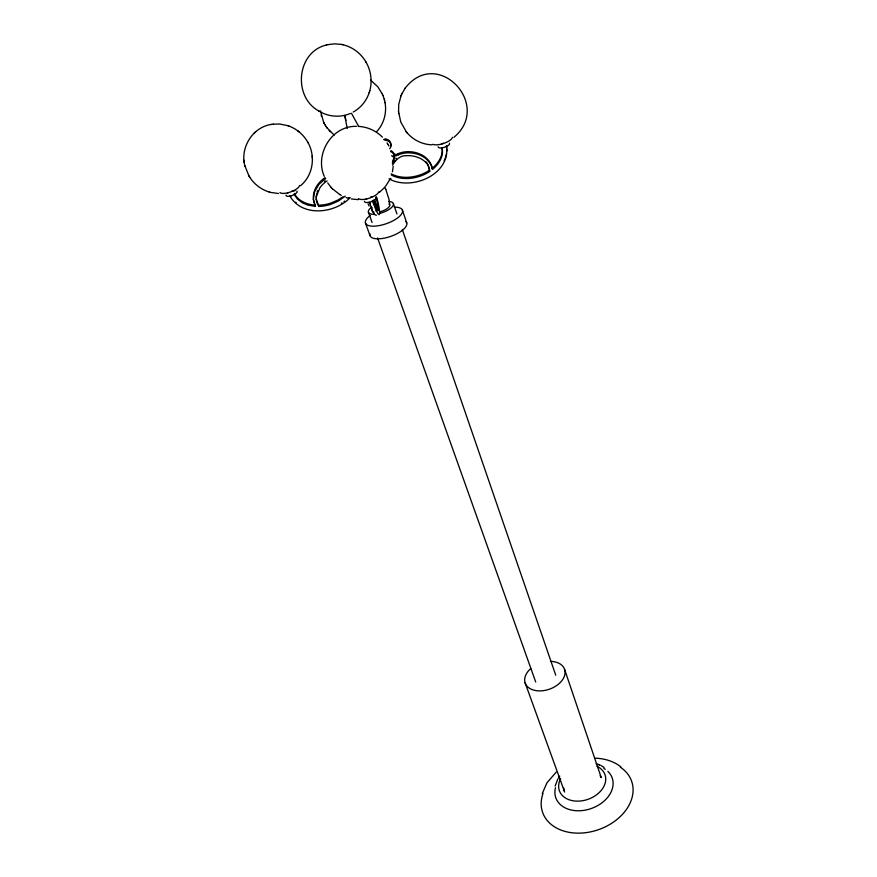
<?xml version="1.0" encoding="UTF-8"?>
<svg xmlns="http://www.w3.org/2000/svg" width="877" height="877" viewBox="0 0 877 877"><rect width="100%" height="100%" fill="white"/><g stroke="black" fill="none" stroke-linecap="round" stroke-linejoin="round"><path stroke-width="1.32" d="M316.202 196.623L316.619 202.05L318.866 206.446A41.471 39.344 13.5 0 0 330.53 204.451L338.237 201.162L345.242 196.152M316.213 199.32L316.652 193.631M446.842 151.096L446.842 149.024M376.562 131.736C383.874 124.085 386.976 112.837 385.014 102.477M356.632 126.354C331.649 125.455 314.492 154.429 324.304 176.409M393.214 166.444L392.414 171.804M394.551 156.599L392.436 161.785M446.536 153.826L446.053 155.931M316.378 196.371L319.93 187.744A25.586 24.107 5.8 0 1 327.088 180.936M376.376 215.303C372.692 215.446 371.234 205.656 369.228 202.225M555.141 786.066L557.805 779.116M369.677 91.12C372.484 81.451 371.048 70.686 365.961 62.015M542.271 793.564L546.93 782.843L556.237 772.089M353.234 112.037C360.875 107.827 366.718 100.57 369.327 92.249M369.184 92.71L369.809 90.649M445.615 157.334L445.099 158.715M401.107 95.505L398.739 104.363L398.542 112.015M317.068 192.129L317.627 190.649M453.913 137.316C492.753 105.119 437.316 46.284 405.053 88.336M401.578 94.409L405.262 88.04M400.932 95.922L401.754 94.003M392.337 163.528L394.716 157.772L394.65 156.884L392.984 156.643A2.719 2.62 -3.3 0 1 391.942 155.953L391.679 155.635M444.157 160.765L444.507 160.063M394.76 160.798L394.102 162.026M389.421 180.213L385.661 186.132M558.397 778.107L559.756 776.134M395.889 158.89L396.316 158.309M384.477 187.579L379.401 192.381M350.175 197.61C335.003 213.67 302.006 217.386 289.892 195.988M271.695 124.381C252.642 126.913 239.739 147.939 244.946 166.191M300.614 185.661C313.111 175.367 315.895 155.996 307.761 142.206M348.399 198.049L348.98 197.5M255.624 131.835L254.144 133.183M383.622 139.575L385.551 138.807L388.138 139.772A7.652 7.4 0.3 0 1 390.254 142.063L390.901 143.707A3.815 3.694 -0.7 0 1 390.66 145.801M442.107 147.972C443.959 156.303 438.752 164.405 432.471 169.425L432.229 168.241C437.886 163.67 442.545 156.884 442.238 149.342M342.995 196.766L338.182 199.923L330.486 203.223A41.394 39.279 13.6 0 1 318.844 205.207M343.97 201.557L344.639 201.096M325.093 177.636C317.737 182.383 312.157 191.153 313.538 200.131M325.762 178.448L318.976 184.269L314.602 191.712L313.341 199.517L315.402 206.38L307.794 205.065L302.784 203.025L297.566 199.211L294.288 194.617M341.274 203.267L341.953 202.861M392.534 165.205C395.615 160.031 399.989 155.174 406.84 155.678A25.554 24.392 -7.1 0 1 416.937 157.038C423.273 159.066 429.741 164.317 429.697 171.464A41.296 40.068 -7.5 0 1 418.987 176.54C410.03 179.346 399.78 179.511 391.328 175.027M398.344 153.596C411.061 148.169 430.443 154.352 432.471 169.425M398.52 154.758C410.622 149.737 428.404 154.681 432.229 168.241M350.329 113.462C340.221 117.891 328.031 116.816 318.735 110.93M376.584 210.568L378.009 210.118A43.477 3.475 72.3 0 0 378.064 207.071L376.189 197.248M375.937 210.908L377.768 210.327L375.06 202.423M326.496 44.99C296.579 51.907 292.567 96.974 318.976 111.083M384.696 140.112L388.292 140.923A7.674 7.411 0.2 0 1 390.418 143.214L391.065 144.858A3.826 3.705 -0.8 0 1 390.813 146.952L390.55 147.457A5.514 5.339 -0.3 0 1 389.531 148.684M328.009 44.628L334.641 43.85L341.328 44.409M326.387 45.023L328.097 44.606M273.142 124.183L279.61 124.03L287.557 125.597M271.552 124.402L273.262 124.161M358.233 199.638L351.293 198.969M594.792 758.188C604.045 758.364 613.472 761.039 620.817 766.816M278.458 193.51L270.686 192.436M432.076 144.815C422.55 144.606 413.275 140.068 407.125 132.811M390.627 151.644C393.795 151.907 393.937 158.145 398.213 154.889L398.037 153.727C393.992 156.764 393.565 151.315 390.835 150.504M358.397 126.398C367.375 126.803 376.101 130.761 382.405 137.152M315.38 205.13C307.169 204.648 298.169 201.14 294.31 193.389M393.291 155.602L393.839 155.689M377.768 210.327L375.816 207.75L372.824 200.603M342.852 44.727C352.686 46.952 361.291 53.65 366.202 62.41M341.23 44.398L342.984 44.76M249.583 177.011C254.089 184.148 261.193 189.618 269.294 192.041M269.162 192.008L270.785 192.458M596.174 763.724L599.024 764.711M288.939 126.069C297.04 129.018 303.913 135.069 308.013 142.644M346.064 197.533L347.73 198.092M287.426 125.554L289.103 126.124M598.443 764.47L600.12 765.161L599.517 764.908M390.254 178.371L390.967 178.7M391.175 173.832C399.605 178.316 409.822 178.13 418.778 175.356A41.219 40.013 -7.5 0 0 429.467 170.281M389.015 178.853C411.631 191.296 451.107 174.435 446.415 145.746L446.744 147.753M601.183 765.654L604.11 767.419M332.405 188.774L339.728 194.519M339.574 194.431L341.263 195.396M370.543 80.081L377.801 86.768L382.383 94.157M297.895 130.936L299.189 131.945M334.148 135.08L326.978 127.801M295.626 202.181L296.207 202.664M327.735 182.986L331.342 187.645M329.182 130.53L330.388 131.813M331.21 187.514L332.547 188.917M398.487 111.467L400.8 122.144L406.413 131.945M406.095 131.561L407.443 133.183M426.145 161.861L427.077 163.023M325.016 124.797L326.167 126.65M326.08 126.529L327.077 127.943M358.682 126.431L351.469 113.276M387.031 142.841L388.083 144.519M244.804 165.632L249.002 176.069M248.728 175.641L249.835 177.428M315.26 204.911L314.722 203.913M290.506 195.9L290.824 196.459M388.018 144.42L388.928 146.02M324.073 123.065L324.369 123.635M324.304 123.514L325.104 124.951M427.866 164.229L429.697 171.464M320.467 110.864L323.547 121.98M323.481 121.859L324.15 123.229M371.727 207.104L372.133 207.992M368.099 203.848L369.074 206.018M382.942 95.429L384.301 99.375M382.339 94.058L382.975 95.494M314.383 203.135L313.582 200.351M369.962 202.839L370.412 203.99M378.009 210.118L374.424 199.583M385.814 189.443L389.004 199.342L389.728 205.097M525.071 682.701L564.295 791.098M372.33 200.559C380.98 224.852 381.265 213.571 376.661 197.117M365.446 222.944L369.941 235.475M368.395 212.179L372.067 222.506M377.581 237.996L535.715 682.01M393.378 203.585L396.941 213.944M402.291 229.5L555.744 675.202M402.422 210.217L406.72 222.824M564.558 669.283L601.107 777.208M374.983 202.17L374.183 199.627M384.532 100.252L385.058 102.697M384.269 99.254L384.586 100.493M321.179 115.128L321.464 116.257M345.911 120.401L344.782 115.413L347.193 128.448M316.334 199.485L318.866 206.446M442.129 147.807L442.37 149.123M243.992 160.283L244.058 160.864M244.157 161.883L244.223 162.464M398.64 113.1L398.695 113.659M312.19 155.953L312.234 156.534M312.311 157.553L312.355 158.134M315.391 205.755L315.402 206.38M620.379 767.222A47.161 34.762 -19.3 0 1 624.161 812.398A47.161 34.762 -19.3 0 1 566.739 831.845A47.161 34.762 -19.3 0 1 543.016 793.422M607.871 771.398A29.884 21.87 -19.3 0 1 589.826 809A29.884 21.87 -19.3 0 1 555.503 787.634M603.814 768.427A29.884 21.87 -19.3 0 1 605.273 769.315M597.007 766.366A24.183 17.617 -19.3 0 1 601.71 789.804A24.183 17.617 -19.3 0 1 570.774 800.284A24.183 17.617 -19.3 0 1 560.655 778.677M388.643 201.535A13.21 4.944 -19.3 0 1 392.567 206.402A13.21 4.944 -19.3 0 1 379.642 213.462M374.523 214.284A13.21 4.944 -19.3 0 1 370.543 208.035M384.707 186.812A104.867 97.073 11.4 0 1 385.814 189.443M389.015 204.045A9.296 3.475 -19.3 0 1 387.842 208.101A9.296 3.475 -19.3 0 1 379.379 211.949M374.03 212.234A9.296 3.475 -19.3 0 1 372.308 209.548M449.452 143.181A5.975 2.105 -18.2 0 1 444.354 147.314A5.975 2.105 -18.2 0 1 438.171 146.755M441.449 143.971A5.975 2.105 -18.2 0 1 443.4 143.214M452.422 137.316A10.688 3.716 -18.2 0 1 444.146 143.28A10.688 3.716 -18.2 0 1 432.953 144.299M394.288 207.125A19.557 7.422 -19.3 0 1 398.882 216.926A19.557 7.422 -19.3 0 1 372.056 226.156A19.557 7.422 -19.3 0 1 370.28 215.391M405.788 221.453A19.447 7.531 -19.3 0 1 390.594 236.439A19.447 7.531 -19.3 0 1 369.93 233.786M550.449 661.39A20.862 13.824 -19.3 0 1 563.056 678.973A20.862 13.824 -19.3 0 1 533.106 689.947A20.862 13.824 -19.3 0 1 530.673 668.636M564.645 792.063A19.656 14.35 -19.3 0 1 563.812 788.05M600.12 775.761A19.656 14.35 -19.3 0 1 601.151 777.537M324.578 181.495A25.543 24.074 5.9 0 1 325.367 180.881M296.865 191.065A5.931 2.061 -20.4 0 1 292.337 195.439A5.931 2.061 -20.4 0 1 286.012 195.111M287.404 193.4A5.931 2.061 -20.4 0 1 287.974 193.006M291.646 191.307A5.931 2.061 -20.4 0 1 294.99 190.682M299.616 185.485A10.601 3.661 -20.3 0 1 290.594 191.942A10.601 3.661 -20.3 0 1 279.96 192.534M375.827 196.985A6.238 2.291 -19.4 0 1 371.431 201.611A6.238 2.291 -19.4 0 1 364.437 201.25M365.742 199.43A6.238 2.291 -19.4 0 1 366.97 198.597M370.554 197.095A6.238 2.291 -19.4 0 1 372.21 196.711M378.919 191.789A11.149 4.067 -19.4 0 1 369.239 198.224A11.149 4.067 -19.4 0 1 358.397 198.553"/></g></svg>
